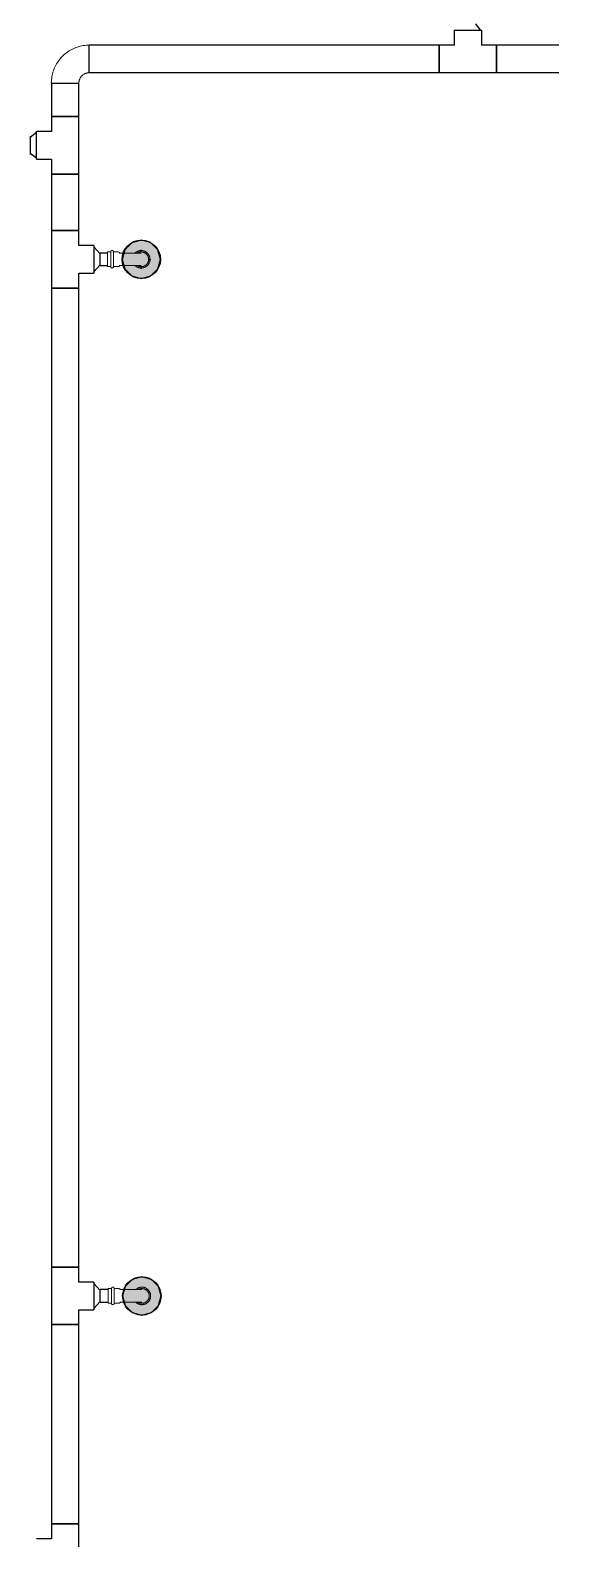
# Model space of a CAD drawing. Header units: inches. Extents: x -3327 to -1, y 8 to 1328.
# Drawn here: x -3072.6 to -3017.5, y 966.4 to 1123.6 of the extents above; entities that cross this region are included whole.
import ezdxf

# ---------------------------------------------------------------- set-up
doc = ezdxf.new("R2010")
doc.units = ezdxf.units.IN
doc.header["$MEASUREMENT"] = 0
doc.layers.add('P-PIPE', color=3, linetype='Continuous', lineweight=9)
doc.layers.add('X - REF - FP', color=7, linetype='Continuous', true_color=0xb90000)

# ---------------------------------------------------------------- blocks, each defined once
blk = doc.blocks.new('Elbow - Welded - Generic - Standard-1127339-SECOND LEVEL')
at = {"layer": 'P-PIPE'}
for p, q in [((-1.39, 2.52), (-1.25, 2.52)), ((-1.24, 2.52), (-1.02, 2.52)), ((-1.02, 2.52), (-0.72, 2.52)), ((-0.72, 2.52), (-0.37, 2.52)), ((-0.37, 2.52), (0.37, 2.52)), ((0.37, 2.52), (0.72, 2.52)), ((0.72, 2.52), (1.02, 2.52)), ((1.02, 2.52), (1.24, 2.52)), ((1.25, 2.52), (1.39, 2.52)), ((-2.52, 1.25), (-2.52, 1.39)), ((-2.52, 1.02), (-2.52, 1.24)), ((-2.52, 0.72), (-2.52, 1.02)), ((-2.52, 0.37), (-2.52, 0.72)), ((-2.52, -0.37), (-2.52, 0.37)), ((-2.52, -0.72), (-2.52, -0.37)), ((-2.52, -1.02), (-2.52, -0.72)), ((-2.52, -1.24), (-2.52, -1.02)), ((-2.52, -1.39), (-2.52, -1.25))]:
    blk.add_line(p, q, dxfattribs=at)
at = {"layer": 'P-PIPE', "flags": 128}
for points in [[(-2.52, -1.44), (-2.36, -1.43), (-2.2, -1.42), (-2.05, -1.41), (-1.89, -1.39), (-1.73, -1.36), (-1.58, -1.32), (-1.43, -1.28), (-1.28, -1.24), (-1.13, -1.18), (-0.98, -1.12), (-0.83, -1.06), (-0.69, -0.99), (-0.55, -0.91), (-0.42, -0.83), (-0.29, -0.75), (-0.16, -0.65), (-0.03, -0.56), (0.09, -0.45), (0.21, -0.35), (0.32, -0.24), (0.43, -0.12), (0.53, 0), (0.63, 0.12), (0.72, 0.25), (0.81, 0.38), (0.89, 0.52), (0.97, 0.65), (1.04, 0.8), (1.11, 0.94), (1.17, 1.09), (1.22, 1.23), (1.27, 1.39), (1.31, 1.54), (1.35, 1.69), (1.38, 1.85), (1.4, 2), (1.42, 2.16), (1.43, 2.32), (1.44, 2.48), (1.44, 2.52)], [(-1.44, 2.52), (-1.44, 2.48), (-1.44, 2.43), (-1.44, 2.39), (-1.45, 2.35), (-1.46, 2.3), (-1.47, 2.26), (-1.48, 2.22), (-1.49, 2.18), (-1.51, 2.14), (-1.52, 2.1), (-1.54, 2.06), (-1.56, 2.02), (-1.58, 1.98), (-1.6, 1.94), (-1.63, 1.91), (-1.65, 1.87), (-1.68, 1.84), (-1.71, 1.81), (-1.73, 1.77), (-1.77, 1.74), (-1.8, 1.71), (-1.83, 1.69), (-1.86, 1.66), (-1.9, 1.63), (-1.93, 1.61), (-1.97, 1.59), (-2.01, 1.56), (-2.05, 1.55), (-2.09, 1.53), (-2.13, 1.51), (-2.17, 1.5), (-2.21, 1.48), (-2.25, 1.47), (-2.29, 1.46), (-2.34, 1.45), (-2.38, 1.45), (-2.42, 1.44), (-2.46, 1.44), (-2.51, 1.44), (-2.52, 1.44)]]:
    blk.add_lwpolyline(points, dxfattribs=at)
blk = doc.blocks.new('Victaulic-VicPress316-Elbow 90-45deg Style P568_P571 - Standard-523083-SECOND LEVEL')
at = {"layer": 'P-PIPE'}
for p, q in [((-3178.39, 1232.42), (-3178.39, 1231.96)), ((-3178.28, 1233.46), (-3178.28, 1232.57)), ((-3176.97, 1232.57), (-3176.97, 1233.46)), ((-3176.86, 1231.96), (-3176.86, 1232.42)), ((-3177.63, 1231.96), (-3178.39, 1231.96)), ((-3178.39, 1231.67), (-3178.39, 1231.33)), ((-3177.63, 1231.67), (-3178.39, 1231.67)), ((-3178.39, 1231.33), (-3177.63, 1231.33)), ((-3176.86, 1231.96), (-3177.63, 1231.96)), ((-3176.86, 1231.67), (-3177.63, 1231.67)), ((-3177.63, 1231.33), (-3176.86, 1231.33)), ((-3176.86, 1231.33), (-3176.86, 1231.67))]:
    blk.add_line(p, q, dxfattribs=at)
at = {"layer": 'P-PIPE', "flags": 128}
for points in [[(-3177.63, 1235.77), (-3177.66, 1235.77), (-3177.7, 1235.76), (-3177.73, 1235.76), (-3177.77, 1235.76), (-3177.81, 1235.75), (-3177.84, 1235.74), (-3177.88, 1235.73), (-3177.91, 1235.72), (-3177.95, 1235.71), (-3177.98, 1235.69), (-3178.01, 1235.68), (-3178.05, 1235.66), (-3178.08, 1235.65), (-3178.11, 1235.63), (-3178.14, 1235.61), (-3178.17, 1235.59), (-3178.2, 1235.56), (-3178.23, 1235.54), (-3178.25, 1235.52), (-3178.28, 1235.49), (-3178.3, 1235.46), (-3178.33, 1235.44), (-3178.35, 1235.41), (-3178.37, 1235.38), (-3178.39, 1235.35), (-3178.41, 1235.32), (-3178.43, 1235.28), (-3178.45, 1235.25), (-3178.46, 1235.22), (-3178.48, 1235.19), (-3178.49, 1235.15), (-3178.5, 1235.12), (-3178.51, 1235.08), (-3178.52, 1235.05), (-3178.52, 1235.01), (-3178.53, 1234.97), (-3178.53, 1234.94), (-3178.54, 1234.9), (-3178.54, 1234.86), (-3178.54, 1234.83), (-3178.53, 1234.79), (-3178.53, 1234.76), (-3178.53, 1234.72), (-3178.52, 1234.68), (-3178.51, 1234.65), (-3178.5, 1234.61), (-3178.49, 1234.58), (-3178.48, 1234.54), (-3178.47, 1234.51), (-3178.45, 1234.48), (-3178.44, 1234.44), (-3178.42, 1234.41), (-3178.4, 1234.38), (-3178.38, 1234.35), (-3178.36, 1234.32), (-3178.34, 1234.29), (-3178.32, 1234.26), (-3178.29, 1234.23)], [(-3177.63, 1235.62), (-3177.66, 1235.62), (-3177.69, 1235.62), (-3177.72, 1235.62), (-3177.75, 1235.61), (-3177.78, 1235.61), (-3177.81, 1235.6), (-3177.84, 1235.59), (-3177.87, 1235.58), (-3177.9, 1235.57), (-3177.92, 1235.56), (-3177.95, 1235.55), (-3177.98, 1235.53), (-3178.01, 1235.52), (-3178.03, 1235.5), (-3178.06, 1235.49), (-3178.08, 1235.47), (-3178.11, 1235.45), (-3178.13, 1235.43), (-3178.15, 1235.41), (-3178.17, 1235.39), (-3178.2, 1235.37), (-3178.22, 1235.34), (-3178.23, 1235.32), (-3178.25, 1235.29), (-3178.27, 1235.27), (-3178.29, 1235.24), (-3178.3, 1235.22), (-3178.31, 1235.19), (-3178.33, 1235.16), (-3178.34, 1235.13), (-3178.35, 1235.1), (-3178.36, 1235.07), (-3178.37, 1235.05), (-3178.37, 1235.02), (-3178.38, 1234.99), (-3178.38, 1234.95), (-3178.39, 1234.92), (-3178.39, 1234.89), (-3178.39, 1234.86), (-3178.39, 1234.83), (-3178.39, 1234.8), (-3178.39, 1234.77), (-3178.38, 1234.74), (-3178.38, 1234.71), (-3178.37, 1234.68), (-3178.36, 1234.65), (-3178.36, 1234.62), (-3178.35, 1234.59), (-3178.33, 1234.56), (-3178.32, 1234.54), (-3178.31, 1234.51), (-3178.29, 1234.48), (-3178.28, 1234.46)], [(-3176.97, 1234.22), (-3176.95, 1234.25), (-3176.92, 1234.27), (-3176.9, 1234.3), (-3176.88, 1234.33), (-3176.86, 1234.36), (-3176.84, 1234.39), (-3176.82, 1234.42), (-3176.8, 1234.46), (-3176.79, 1234.49), (-3176.77, 1234.52), (-3176.76, 1234.56), (-3176.75, 1234.59), (-3176.74, 1234.63), (-3176.73, 1234.66), (-3176.73, 1234.7), (-3176.72, 1234.74), (-3176.72, 1234.77), (-3176.71, 1234.81), (-3176.71, 1234.85), (-3176.71, 1234.88), (-3176.72, 1234.92), (-3176.72, 1234.95), (-3176.72, 1234.99), (-3176.73, 1235.03), (-3176.74, 1235.06), (-3176.75, 1235.1), (-3176.76, 1235.13), (-3176.77, 1235.17), (-3176.78, 1235.2), (-3176.8, 1235.23), (-3176.81, 1235.27), (-3176.83, 1235.3), (-3176.85, 1235.33), (-3176.87, 1235.36), (-3176.89, 1235.39), (-3176.91, 1235.42), (-3176.93, 1235.45), (-3176.96, 1235.48), (-3176.98, 1235.5), (-3177.01, 1235.53), (-3177.04, 1235.55), (-3177.06, 1235.57), (-3177.09, 1235.6), (-3177.12, 1235.62), (-3177.15, 1235.64), (-3177.19, 1235.65), (-3177.22, 1235.67), (-3177.25, 1235.69), (-3177.29, 1235.7), (-3177.32, 1235.71), (-3177.35, 1235.73), (-3177.39, 1235.74), (-3177.42, 1235.74), (-3177.46, 1235.75), (-3177.5, 1235.76), (-3177.53, 1235.76), (-3177.57, 1235.77), (-3177.61, 1235.77), (-3177.63, 1235.77)], [(-3176.96, 1234.47), (-3176.95, 1234.49), (-3176.94, 1234.52), (-3176.92, 1234.55), (-3176.91, 1234.58), (-3176.9, 1234.61), (-3176.89, 1234.64), (-3176.88, 1234.66), (-3176.88, 1234.69), (-3176.87, 1234.72), (-3176.87, 1234.75), (-3176.86, 1234.79), (-3176.86, 1234.82), (-3176.86, 1234.85), (-3176.86, 1234.88), (-3176.86, 1234.91), (-3176.86, 1234.94), (-3176.87, 1234.97), (-3176.87, 1235), (-3176.88, 1235.03), (-3176.89, 1235.06), (-3176.89, 1235.09), (-3176.9, 1235.12), (-3176.92, 1235.15), (-3176.93, 1235.17), (-3176.94, 1235.2), (-3176.96, 1235.23), (-3176.97, 1235.25), (-3176.99, 1235.28), (-3177.01, 1235.31), (-3177.02, 1235.33), (-3177.04, 1235.35), (-3177.06, 1235.38), (-3177.09, 1235.4), (-3177.11, 1235.42), (-3177.13, 1235.44), (-3177.15, 1235.46), (-3177.18, 1235.48), (-3177.2, 1235.5), (-3177.23, 1235.51), (-3177.26, 1235.53), (-3177.28, 1235.54), (-3177.31, 1235.55), (-3177.34, 1235.57), (-3177.37, 1235.58), (-3177.4, 1235.59), (-3177.43, 1235.6), (-3177.46, 1235.6), (-3177.49, 1235.61), (-3177.52, 1235.61), (-3177.55, 1235.62), (-3177.58, 1235.62), (-3177.61, 1235.62), (-3177.63, 1235.62)], [(-3178.28, 1234.85), (-3178.28, 1234.85), (-3178.28, 1234.85), (-3178.28, 1234.84), (-3178.28, 1234.84), (-3178.28, 1234.83), (-3178.28, 1234.81), (-3178.28, 1234.8), (-3178.28, 1234.78), (-3178.28, 1234.77), (-3178.28, 1234.74), (-3178.28, 1234.72), (-3178.28, 1234.7), (-3178.28, 1234.67), (-3178.28, 1234.64), (-3178.28, 1234.61), (-3178.28, 1234.58), (-3178.28, 1234.55), (-3178.28, 1234.51), (-3178.28, 1234.47), (-3178.28, 1234.43), (-3178.28, 1234.39), (-3178.28, 1234.35), (-3178.28, 1234.31), (-3178.28, 1234.26), (-3178.28, 1234.21), (-3178.28, 1234.17), (-3178.28, 1234.12), (-3178.28, 1234.07), (-3178.28, 1234.02), (-3178.28, 1233.97), (-3178.28, 1233.91), (-3178.28, 1233.86), (-3178.28, 1233.81), (-3178.28, 1233.75), (-3178.28, 1233.7), (-3178.28, 1233.64), (-3178.28, 1233.59), (-3178.28, 1233.53), (-3178.28, 1233.48), (-3178.28, 1233.46)], [(-3176.97, 1233.46), (-3176.97, 1233.52), (-3176.97, 1233.57), (-3176.97, 1233.63), (-3176.97, 1233.68), (-3176.97, 1233.74), (-3176.97, 1233.79), (-3176.97, 1233.85), (-3176.97, 1233.9), (-3176.97, 1233.95), (-3176.97, 1234), (-3176.97, 1234.06), (-3176.97, 1234.11), (-3176.97, 1234.15), (-3176.97, 1234.2), (-3176.97, 1234.25), (-3176.97, 1234.29), (-3176.97, 1234.34), (-3176.97, 1234.38), (-3176.97, 1234.42), (-3176.97, 1234.46), (-3176.97, 1234.5), (-3176.97, 1234.54), (-3176.97, 1234.57), (-3176.97, 1234.6), (-3176.97, 1234.63), (-3176.97, 1234.66), (-3176.97, 1234.69), (-3176.97, 1234.72), (-3176.97, 1234.74), (-3176.97, 1234.76), (-3176.97, 1234.78), (-3176.97, 1234.8), (-3176.97, 1234.81), (-3176.97, 1234.82), (-3176.97, 1234.83), (-3176.97, 1234.84), (-3176.97, 1234.85), (-3176.97, 1234.85), (-3176.97, 1234.85), (-3176.97, 1234.85)], [(-3178.39, 1232.42), (-3178.39, 1232.43), (-3178.39, 1232.44), (-3178.39, 1232.45), (-3178.39, 1232.46), (-3178.39, 1232.47), (-3178.38, 1232.48), (-3178.38, 1232.49), (-3178.38, 1232.5), (-3178.37, 1232.51), (-3178.37, 1232.52), (-3178.37, 1232.53), (-3178.36, 1232.54), (-3178.36, 1232.55), (-3178.35, 1232.56), (-3178.34, 1232.57), (-3178.34, 1232.58), (-3178.33, 1232.59), (-3178.32, 1232.6), (-3178.32, 1232.6), (-3178.31, 1232.61), (-3178.3, 1232.62), (-3178.29, 1232.63), (-3178.28, 1232.63), (-3178.28, 1232.63)], [(-3176.97, 1232.63), (-3176.96, 1232.63), (-3176.95, 1232.62), (-3176.94, 1232.61), (-3176.93, 1232.61), (-3176.93, 1232.6), (-3176.92, 1232.59), (-3176.91, 1232.58), (-3176.91, 1232.57), (-3176.9, 1232.56), (-3176.9, 1232.55), (-3176.89, 1232.54), (-3176.89, 1232.53), (-3176.88, 1232.52), (-3176.88, 1232.51), (-3176.87, 1232.5), (-3176.87, 1232.49), (-3176.87, 1232.48), (-3176.86, 1232.47), (-3176.86, 1232.46), (-3176.86, 1232.45), (-3176.86, 1232.44), (-3176.86, 1232.43), (-3176.86, 1232.42), (-3176.86, 1232.42)], [(-3178.39, 1231.67), (-3178.4, 1231.67), (-3178.4, 1231.67), (-3178.41, 1231.67), (-3178.41, 1231.68), (-3178.42, 1231.68), (-3178.43, 1231.68), (-3178.43, 1231.68), (-3178.44, 1231.68), (-3178.44, 1231.68), (-3178.45, 1231.68), (-3178.45, 1231.69), (-3178.46, 1231.69), (-3178.46, 1231.69), (-3178.47, 1231.7), (-3178.47, 1231.7), (-3178.48, 1231.7), (-3178.48, 1231.71), (-3178.49, 1231.71), (-3178.49, 1231.71), (-3178.5, 1231.72), (-3178.5, 1231.72), (-3178.5, 1231.73), (-3178.51, 1231.73), (-3178.51, 1231.74), (-3178.51, 1231.74), (-3178.52, 1231.75), (-3178.52, 1231.75), (-3178.52, 1231.76), (-3178.52, 1231.76), (-3178.53, 1231.77), (-3178.53, 1231.77), (-3178.53, 1231.78), (-3178.53, 1231.78), (-3178.53, 1231.79), (-3178.53, 1231.79), (-3178.54, 1231.8), (-3178.54, 1231.81), (-3178.54, 1231.81), (-3178.54, 1231.82), (-3178.54, 1231.82), (-3178.54, 1231.83), (-3178.54, 1231.83), (-3178.54, 1231.84), (-3178.53, 1231.85), (-3178.53, 1231.85), (-3178.53, 1231.86), (-3178.53, 1231.86), (-3178.53, 1231.87), (-3178.53, 1231.87), (-3178.52, 1231.88), (-3178.52, 1231.88), (-3178.52, 1231.89), (-3178.52, 1231.89), (-3178.51, 1231.9), (-3178.51, 1231.9), (-3178.51, 1231.91), (-3178.5, 1231.91), (-3178.5, 1231.92), (-3178.49, 1231.92), (-3178.49, 1231.93), (-3178.49, 1231.93), (-3178.48, 1231.93), (-3178.48, 1231.94), (-3178.47, 1231.94), (-3178.47, 1231.94), (-3178.46, 1231.95), (-3178.46, 1231.95), (-3178.45, 1231.95), (-3178.45, 1231.95), (-3178.44, 1231.96), (-3178.43, 1231.96), (-3178.43, 1231.96), (-3178.42, 1231.96), (-3178.42, 1231.96), (-3178.41, 1231.96), (-3178.41, 1231.96), (-3178.4, 1231.96), (-3178.39, 1231.96), (-3178.39, 1231.96)], [(-3177.63, 1231.96), (-3177.66, 1231.96), (-3177.69, 1231.96), (-3177.72, 1231.96), (-3177.75, 1231.96), (-3177.78, 1231.96), (-3177.81, 1231.96), (-3177.84, 1231.96), (-3177.87, 1231.96), (-3177.9, 1231.96), (-3177.92, 1231.96), (-3177.95, 1231.96), (-3177.98, 1231.96), (-3178.01, 1231.96), (-3178.03, 1231.96), (-3178.06, 1231.96), (-3178.08, 1231.96), (-3178.11, 1231.96), (-3178.13, 1231.96), (-3178.15, 1231.96), (-3178.17, 1231.96), (-3178.2, 1231.96), (-3178.22, 1231.96), (-3178.23, 1231.96), (-3178.25, 1231.96), (-3178.27, 1231.96), (-3178.29, 1231.96), (-3178.3, 1231.96), (-3178.31, 1231.96), (-3178.33, 1231.96), (-3178.34, 1231.96), (-3178.35, 1231.96), (-3178.36, 1231.96), (-3178.37, 1231.96), (-3178.37, 1231.96), (-3178.38, 1231.96), (-3178.38, 1231.96), (-3178.39, 1231.96), (-3178.39, 1231.96), (-3178.39, 1231.96), (-3178.39, 1231.96)], [(-3178.39, 1231.96), (-3178.39, 1231.96), (-3178.39, 1231.96), (-3178.39, 1231.96), (-3178.38, 1231.96), (-3178.38, 1231.96), (-3178.37, 1231.96), (-3178.36, 1231.96), (-3178.35, 1231.96)], [(-3178.35, 1231.67), (-3178.36, 1231.67), (-3178.37, 1231.67), (-3178.37, 1231.67), (-3178.38, 1231.67), (-3178.38, 1231.67), (-3178.39, 1231.67), (-3178.39, 1231.67), (-3178.39, 1231.67), (-3178.39, 1231.67)], [(-3178.39, 1231.67), (-3178.39, 1231.67), (-3178.39, 1231.67), (-3178.39, 1231.67), (-3178.38, 1231.67), (-3178.38, 1231.67), (-3178.37, 1231.67), (-3178.36, 1231.67), (-3178.35, 1231.67), (-3178.34, 1231.67), (-3178.33, 1231.67), (-3178.32, 1231.67), (-3178.3, 1231.67), (-3178.29, 1231.67), (-3178.27, 1231.67), (-3178.26, 1231.67), (-3178.24, 1231.67), (-3178.22, 1231.67), (-3178.2, 1231.67), (-3178.18, 1231.67), (-3178.16, 1231.67), (-3178.14, 1231.67), (-3178.11, 1231.67), (-3178.09, 1231.67), (-3178.06, 1231.67), (-3178.04, 1231.67), (-3178.01, 1231.67), (-3177.99, 1231.67), (-3177.96, 1231.67), (-3177.93, 1231.67), (-3177.9, 1231.67), (-3177.87, 1231.67), (-3177.84, 1231.67), (-3177.82, 1231.67), (-3177.79, 1231.67), (-3177.76, 1231.67), (-3177.72, 1231.67), (-3177.69, 1231.67), (-3177.66, 1231.67), (-3177.63, 1231.67), (-3177.63, 1231.67)], [(-3176.86, 1231.96), (-3176.86, 1231.96), (-3176.86, 1231.96), (-3176.86, 1231.96), (-3176.87, 1231.96), (-3176.87, 1231.96), (-3176.88, 1231.96), (-3176.89, 1231.96), (-3176.9, 1231.96), (-3176.91, 1231.96), (-3176.92, 1231.96), (-3176.93, 1231.96), (-3176.95, 1231.96), (-3176.96, 1231.96), (-3176.98, 1231.96), (-3176.99, 1231.96), (-3177.01, 1231.96), (-3177.03, 1231.96), (-3177.05, 1231.96), (-3177.07, 1231.96), (-3177.09, 1231.96), (-3177.11, 1231.96), (-3177.14, 1231.96), (-3177.16, 1231.96), (-3177.19, 1231.96), (-3177.21, 1231.96), (-3177.24, 1231.96), (-3177.26, 1231.96), (-3177.29, 1231.96), (-3177.32, 1231.96), (-3177.35, 1231.96), (-3177.38, 1231.96), (-3177.41, 1231.96), (-3177.43, 1231.96), (-3177.46, 1231.96), (-3177.49, 1231.96), (-3177.53, 1231.96), (-3177.56, 1231.96), (-3177.59, 1231.96), (-3177.62, 1231.96), (-3177.63, 1231.96)], [(-3177.63, 1231.67), (-3177.59, 1231.67), (-3177.56, 1231.67), (-3177.53, 1231.67), (-3177.5, 1231.67), (-3177.47, 1231.67), (-3177.44, 1231.67), (-3177.41, 1231.67), (-3177.38, 1231.67), (-3177.35, 1231.67), (-3177.33, 1231.67), (-3177.3, 1231.67), (-3177.27, 1231.67), (-3177.24, 1231.67), (-3177.22, 1231.67), (-3177.19, 1231.67), (-3177.17, 1231.67), (-3177.14, 1231.67), (-3177.12, 1231.67), (-3177.1, 1231.67), (-3177.08, 1231.67), (-3177.05, 1231.67), (-3177.03, 1231.67), (-3177.02, 1231.67), (-3177, 1231.67), (-3176.98, 1231.67), (-3176.96, 1231.67), (-3176.95, 1231.67), (-3176.94, 1231.67), (-3176.92, 1231.67), (-3176.91, 1231.67), (-3176.9, 1231.67), (-3176.89, 1231.67), (-3176.88, 1231.67), (-3176.88, 1231.67), (-3176.87, 1231.67), (-3176.87, 1231.67), (-3176.86, 1231.67), (-3176.86, 1231.67), (-3176.86, 1231.67), (-3176.86, 1231.67)], [(-3176.9, 1231.96), (-3176.89, 1231.96), (-3176.88, 1231.96), (-3176.88, 1231.96), (-3176.87, 1231.96), (-3176.87, 1231.96), (-3176.86, 1231.96), (-3176.86, 1231.96), (-3176.86, 1231.96), (-3176.86, 1231.96)], [(-3176.86, 1231.67), (-3176.86, 1231.67), (-3176.86, 1231.67), (-3176.86, 1231.67), (-3176.87, 1231.67), (-3176.87, 1231.67), (-3176.88, 1231.67), (-3176.89, 1231.67), (-3176.9, 1231.67)], [(-3176.86, 1231.96), (-3176.85, 1231.96), (-3176.85, 1231.96), (-3176.84, 1231.96), (-3176.84, 1231.96), (-3176.83, 1231.96), (-3176.82, 1231.96), (-3176.82, 1231.96), (-3176.81, 1231.96), (-3176.81, 1231.96), (-3176.8, 1231.95), (-3176.8, 1231.95), (-3176.79, 1231.95), (-3176.79, 1231.95), (-3176.78, 1231.94), (-3176.78, 1231.94), (-3176.77, 1231.94), (-3176.77, 1231.93), (-3176.76, 1231.93), (-3176.76, 1231.92), (-3176.75, 1231.92), (-3176.75, 1231.92), (-3176.75, 1231.91), (-3176.74, 1231.91), (-3176.74, 1231.9), (-3176.74, 1231.9), (-3176.73, 1231.89), (-3176.73, 1231.89), (-3176.73, 1231.88), (-3176.73, 1231.88), (-3176.72, 1231.87), (-3176.72, 1231.87), (-3176.72, 1231.86), (-3176.72, 1231.85), (-3176.72, 1231.85), (-3176.72, 1231.84), (-3176.71, 1231.84), (-3176.71, 1231.83), (-3176.71, 1231.83), (-3176.71, 1231.82), (-3176.71, 1231.81), (-3176.71, 1231.81), (-3176.71, 1231.8), (-3176.71, 1231.8), (-3176.72, 1231.79), (-3176.72, 1231.79), (-3176.72, 1231.78), (-3176.72, 1231.77), (-3176.72, 1231.77), (-3176.72, 1231.76), (-3176.73, 1231.76), (-3176.73, 1231.75), (-3176.73, 1231.75), (-3176.73, 1231.74), (-3176.74, 1231.74), (-3176.74, 1231.73), (-3176.74, 1231.73), (-3176.75, 1231.72), (-3176.75, 1231.72), (-3176.76, 1231.72), (-3176.76, 1231.71), (-3176.76, 1231.71), (-3176.77, 1231.7), (-3176.77, 1231.7), (-3176.78, 1231.7), (-3176.78, 1231.69), (-3176.79, 1231.69), (-3176.79, 1231.69), (-3176.8, 1231.69), (-3176.8, 1231.68), (-3176.81, 1231.68), (-3176.82, 1231.68), (-3176.82, 1231.68), (-3176.83, 1231.68), (-3176.83, 1231.68), (-3176.84, 1231.67), (-3176.84, 1231.67), (-3176.85, 1231.67), (-3176.86, 1231.67), (-3176.86, 1231.67)]]:
    blk.add_lwpolyline(points, dxfattribs=at)

msp = doc.modelspace()

# ---------------------------------------------------------------- hatches: boundary and pattern name
at = {"layer": 'X - REF - FP'}
for points in [[(-3061.06, 1097.74), (-3060.06, 1098.01), (-3059.33, 1098.74), (-3059.06, 1099.74), (-3059.33, 1100.74), (-3060.09, 1101.48), (-3061.06, 1101.74), (-3062.06, 1101.47), (-3062.79, 1100.74), (-3063.06, 1099.74), (-3062.79, 1098.74), (-3062.06, 1098.01)], [(-3061, 989.74), (-3060, 990.01), (-3059.27, 990.74), (-3059, 991.74), (-3059.27, 992.74), (-3060, 993.47), (-3061, 993.74), (-3062, 993.47), (-3062.73, 992.74), (-3063, 991.74), (-3062.73, 990.74), (-3062, 990.01)]]:
    msp.add_hatch(color=256, dxfattribs=at).paths.add_polyline_path(points, flags=0)
h = msp.add_hatch(color=256, dxfattribs=at)
edge = h.paths.add_edge_path(flags=0)
edge.add_arc((-3061.06, 1099.74), 2, 0, 360)
h = msp.add_hatch(color=256, dxfattribs=at)
edge = h.paths.add_edge_path(flags=0)
edge.add_arc((-3061, 991.74), 2, 0, 360)

# ---------------------------------------------------------------- linework, layer by layer
for p, q in [((-3025.69, 1123.62), (-3026.19, 1124.27)), ((-3028.44, 1123.62), (-3028.44, 1122.06)), ((-3028.44, 1123.62), (-3025.56, 1123.62)), ((-3025.56, 1122.06), (-3025.56, 1123.62)), ((-3029.99, 1122.06), (-3066.48, 1122.06)), ((-3066.48, 1119.24), (-3066.48, 1122.06)), ((-3028.44, 1122.06), (-3029.99, 1122.06)), ((-3029.99, 1122.06), (-3029.99, 1121.34)), ((-3029.99, 1121.87), (-3029.99, 1122.01)), ((-3029.99, 1121.64), (-3029.99, 1121.87)), ((-3029.99, 1121.34), (-3029.99, 1121.64)), ((-3029.99, 1121), (-3029.99, 1121.34)), ((-3029.99, 1121.34), (-3029.99, 1119.19)), ((-3029.99, 1120.25), (-3029.99, 1121)), ((-3024.01, 1122.06), (-3025.56, 1122.06)), ((-3017.52, 1122.06), (-3024.01, 1122.06)), ((-3024.01, 1121.34), (-3024.01, 1122.06)), ((-3024.01, 1122.01), (-3024.01, 1121.87)), ((-3024.01, 1121.87), (-3024.01, 1121.64)), ((-3024.01, 1121.64), (-3024.01, 1121.34)), ((-3024.01, 1119.19), (-3024.01, 1121.34)), ((-3024.01, 1121.34), (-3024.01, 1121)), ((-3024.01, 1121), (-3024.01, 1120.25)), ((-3066.48, 1119.19), (-3066.48, 1119.24)), ((-3066.48, 1119.19), (-3029.99, 1119.19)), ((-3029.99, 1119.91), (-3029.99, 1120.25)), ((-3029.99, 1119.61), (-3029.99, 1119.91)), ((-3029.99, 1119.38), (-3029.99, 1119.61)), ((-3029.99, 1119.24), (-3029.99, 1119.38)), ((-3029.99, 1119.19), (-3024.01, 1119.19)), ((-3024.01, 1120.25), (-3024.01, 1119.91)), ((-3024.01, 1119.91), (-3024.01, 1119.61)), ((-3024.01, 1119.61), (-3024.01, 1119.38)), ((-3024.01, 1119.38), (-3024.01, 1119.24)), ((-3024.01, 1119.19), (-3017.52, 1119.19)), ((-3070.43, 1118.11), (-3070.43, 1114.62)), ((-3070.43, 1118.11), (-3067.61, 1118.11)), ((-3067.61, 1118.11), (-3067.56, 1118.11)), ((-3067.56, 1114.62), (-3067.56, 1118.11)), ((-3069.72, 1114.62), (-3070.43, 1114.62)), ((-3070.43, 1114.62), (-3070.43, 1113.06)), ((-3070.39, 1114.62), (-3070.24, 1114.62)), ((-3070.24, 1114.62), (-3070.01, 1114.62)), ((-3070.01, 1114.62), (-3069.72, 1114.62)), ((-3067.56, 1114.62), (-3069.72, 1114.62)), ((-3069.72, 1114.62), (-3069.37, 1114.62)), ((-3069.37, 1114.62), (-3068.63, 1114.62)), ((-3068.63, 1114.62), (-3068.28, 1114.62)), ((-3068.28, 1114.62), (-3067.98, 1114.62)), ((-3067.98, 1114.62), (-3067.75, 1114.62)), ((-3067.75, 1114.62), (-3067.61, 1114.62)), ((-3067.56, 1108.63), (-3067.56, 1114.62)), ((-3071.99, 1112.94), (-3072.65, 1112.44)), ((-3070.43, 1113.06), (-3071.99, 1113.06)), ((-3071.99, 1110.19), (-3071.99, 1113.06)), ((-3072.65, 1112.57), (-3072.65, 1110.67)), ((-3072.65, 1110.81), (-3071.99, 1110.31)), ((-3071.99, 1110.19), (-3070.43, 1110.19)), ((-3070.43, 1110.19), (-3070.43, 1108.63)), ((-3070.43, 1108.63), (-3070.43, 1102.73)), ((-3070.43, 1108.63), (-3069.72, 1108.63)), ((-3070.24, 1108.63), (-3070.39, 1108.63)), ((-3070.01, 1108.63), (-3070.24, 1108.63)), ((-3069.72, 1108.63), (-3070.01, 1108.63)), ((-3069.37, 1108.63), (-3069.72, 1108.63)), ((-3069.72, 1108.63), (-3067.56, 1108.63)), ((-3068.63, 1108.63), (-3069.37, 1108.63)), ((-3068.28, 1108.63), (-3068.63, 1108.63)), ((-3067.98, 1108.63), (-3068.28, 1108.63)), ((-3067.75, 1108.63), (-3067.98, 1108.63)), ((-3067.61, 1108.63), (-3067.75, 1108.63)), ((-3067.56, 1102.73), (-3067.56, 1108.63)), ((-3068.28, 1102.73), (-3070.43, 1102.73)), ((-3070.43, 1102.73), (-3070.43, 1096.75)), ((-3070.39, 1102.73), (-3070.24, 1102.73)), ((-3070.24, 1102.73), (-3070.01, 1102.73)), ((-3070.01, 1102.73), (-3069.72, 1102.73)), ((-3069.72, 1102.73), (-3069.37, 1102.73)), ((-3069.37, 1102.73), (-3068.63, 1102.73)), ((-3068.63, 1102.73), (-3068.28, 1102.73)), ((-3067.56, 1102.73), (-3068.28, 1102.73)), ((-3068.28, 1102.73), (-3067.98, 1102.73)), ((-3067.98, 1102.73), (-3067.75, 1102.73)), ((-3067.75, 1102.73), (-3067.61, 1102.73)), ((-3067.56, 1101.18), (-3067.56, 1102.73)), ((-3066.01, 1101.18), (-3067.56, 1101.18)), ((-3066.01, 1101.18), (-3066.01, 1098.31)), ((-3065.35, 1100.31), (-3066, 1101.05)), ((-3064.58, 1100.4), (-3065.35, 1100.4)), ((-3065.35, 1099.09), (-3065.35, 1100.4)), ((-3062.79, 1100.74), (-3063.06, 1099.74)), ((-3062.06, 1101.47), (-3062.79, 1100.74)), ((-3061.06, 1101.74), (-3062.06, 1101.47)), ((-3060.09, 1101.48), (-3061.06, 1101.74)), ((-3061.06, 1100.48), (-3061.06, 1100.74)), ((-3059.33, 1100.74), (-3060.09, 1101.48)), ((-3059.06, 1099.74), (-3059.33, 1100.74)), ((-3066, 1098.43), (-3065.35, 1099.18)), ((-3065.35, 1099.09), (-3064.58, 1099.09)), ((-3063.06, 1099.74), (-3062.79, 1098.74)), ((-3062.79, 1098.74), (-3062.06, 1098.01)), ((-3061.06, 1098.74), (-3061.06, 1099.01)), ((-3060.32, 1099.74), (-3060.06, 1099.74)), ((-3060.06, 1098.01), (-3059.33, 1098.74)), ((-3059.33, 1098.74), (-3059.06, 1099.74)), ((-3067.56, 1096.75), (-3067.56, 1098.31)), ((-3067.56, 1098.31), (-3066.01, 1098.31)), ((-3062.06, 1098.01), (-3061.06, 1097.74)), ((-3061.06, 1097.74), (-3060.06, 1098.01)), ((-3070.43, 1096.75), (-3070.43, 994.73)), ((-3070.43, 1096.75), (-3068.28, 1096.75)), ((-3070.24, 1096.75), (-3070.39, 1096.75)), ((-3070.01, 1096.75), (-3070.24, 1096.75)), ((-3069.72, 1096.75), (-3070.01, 1096.75)), ((-3069.37, 1096.75), (-3069.72, 1096.75)), ((-3068.63, 1096.75), (-3069.37, 1096.75)), ((-3068.28, 1096.75), (-3068.63, 1096.75)), ((-3067.98, 1096.75), (-3068.28, 1096.75)), ((-3068.28, 1096.75), (-3067.56, 1096.75)), ((-3067.75, 1096.75), (-3067.98, 1096.75)), ((-3067.61, 1096.75), (-3067.75, 1096.75)), ((-3067.56, 994.73), (-3067.56, 1096.75)), ((-3068.28, 994.73), (-3070.43, 994.73)), ((-3070.43, 994.73), (-3070.43, 988.75)), ((-3070.39, 994.73), (-3070.24, 994.73)), ((-3070.24, 994.73), (-3070.01, 994.73)), ((-3070.01, 994.73), (-3069.72, 994.73)), ((-3069.72, 994.73), (-3069.37, 994.73)), ((-3069.37, 994.73), (-3068.63, 994.73)), ((-3068.63, 994.73), (-3068.28, 994.73)), ((-3067.56, 994.73), (-3068.28, 994.73)), ((-3068.28, 994.73), (-3067.98, 994.73)), ((-3067.98, 994.73), (-3067.75, 994.73)), ((-3067.75, 994.73), (-3067.61, 994.73)), ((-3067.56, 993.18), (-3067.56, 994.73)), ((-3062, 993.47), (-3062.73, 992.74)), ((-3061, 993.74), (-3062, 993.47)), ((-3060, 993.47), (-3061, 993.74)), ((-3059.27, 992.74), (-3060, 993.47)), ((-3066.01, 993.18), (-3067.56, 993.18)), ((-3066.01, 993.18), (-3066.01, 990.31)), ((-3065.35, 992.31), (-3066, 993.05)), ((-3064.52, 992.4), (-3065.35, 992.4)), ((-3065.35, 991.09), (-3065.35, 992.4)), ((-3062.73, 992.74), (-3063, 991.74)), ((-3059, 991.74), (-3059.27, 992.74)), ((-3067.56, 988.75), (-3067.56, 990.31)), ((-3067.56, 990.31), (-3066.01, 990.31)), ((-3066, 990.43), (-3065.35, 991.18)), ((-3065.35, 991.09), (-3064.52, 991.09)), ((-3063, 991.74), (-3062.73, 990.74)), ((-3062.73, 990.74), (-3062, 990.01)), ((-3060, 990.01), (-3059.27, 990.74)), ((-3059.27, 990.74), (-3059, 991.74)), ((-3070.43, 988.75), (-3070.43, 967.99)), ((-3070.43, 988.75), (-3068.28, 988.75)), ((-3070.24, 988.75), (-3070.39, 988.75)), ((-3070.01, 988.75), (-3070.24, 988.75)), ((-3069.72, 988.75), (-3070.01, 988.75)), ((-3069.37, 988.75), (-3069.72, 988.75)), ((-3068.63, 988.75), (-3069.37, 988.75)), ((-3068.28, 988.75), (-3068.63, 988.75)), ((-3067.98, 988.75), (-3068.28, 988.75)), ((-3068.28, 988.75), (-3067.56, 988.75)), ((-3067.75, 988.75), (-3067.98, 988.75)), ((-3067.61, 988.75), (-3067.75, 988.75)), ((-3067.56, 967.99), (-3067.56, 988.75)), ((-3062, 990.01), (-3061, 989.74)), ((-3061, 989.74), (-3060, 990.01)), ((-3069.72, 967.99), (-3070.43, 967.99)), ((-3070.43, 967.99), (-3070.43, 966.44)), ((-3070.39, 967.99), (-3070.24, 967.99)), ((-3070.24, 967.99), (-3070.01, 967.99)), ((-3070.01, 967.99), (-3069.72, 967.99)), ((-3067.56, 967.99), (-3069.72, 967.99)), ((-3069.72, 967.99), (-3069.37, 967.99)), ((-3069.37, 967.99), (-3068.63, 967.99)), ((-3068.63, 967.99), (-3068.28, 967.99)), ((-3068.28, 967.99), (-3067.98, 967.99)), ((-3067.98, 967.99), (-3067.75, 967.99)), ((-3067.75, 967.99), (-3067.61, 967.99)), ((-3067.56, 962.01), (-3067.56, 967.99)), ((-3070.43, 966.44), (-3071.99, 966.44))]:
    msp.add_line(p, q, dxfattribs=at)
for centre in [(-3061.06, 1099.74), (-3061, 991.74)]:
    msp.add_circle(centre, 2, dxfattribs=at)

# ---------------------------------------------------------------- block references
for name, p, rotation in [('Elbow - Welded - Generic - Standard-1127339-SECOND LEVEL', (-3069, 1120.62), 180), ('Victaulic-VicPress316-Elbow 90-45deg Style P568_P571 - Standard-523083-SECOND LEVEL', (-4295.92, -2077.88), 270), ('Victaulic-VicPress316-Elbow 90-45deg Style P568_P571 - Standard-523083-SECOND LEVEL', (-4295.85, -2185.88), 270)]:
    msp.add_blockref(name, p, dxfattribs=dict(at, rotation=rotation))

doc.saveas('drawing.dxf')
